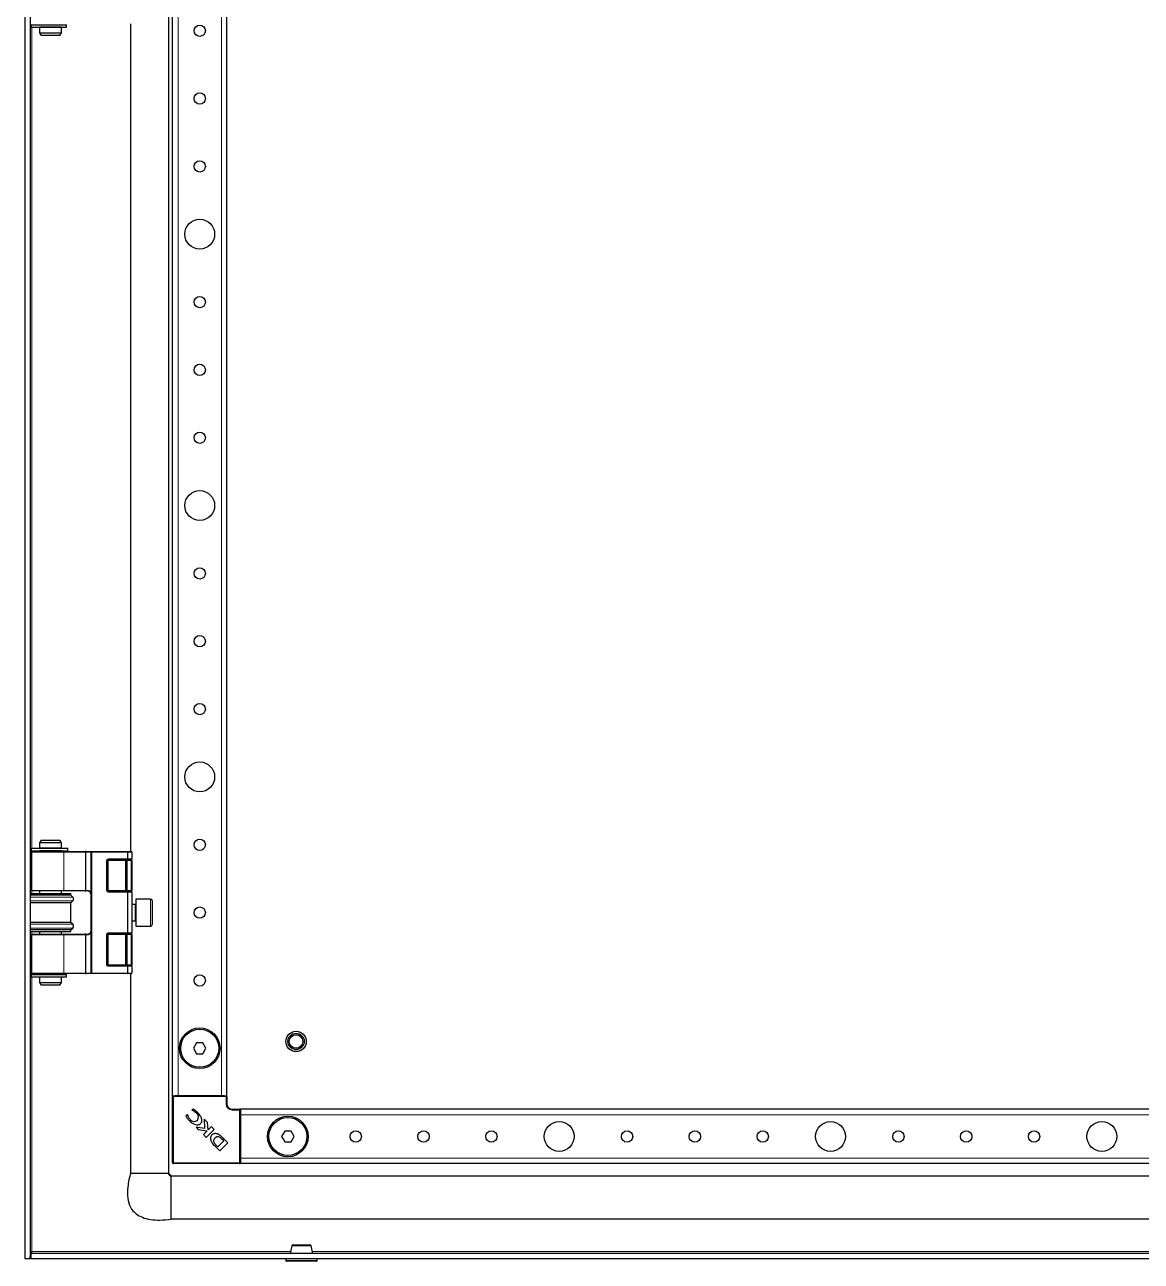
# Model space of a CAD drawing. Header units: millimetres. Extents: x -1565 to 3390, y -1390 to 1219.
# Drawn here: x -1219.4 to -807.9, y -899.7 to -444 of the extents above; entities that cross this region are included whole.
import ezdxf

# ---------------------------------------------------------------- set-up
doc = ezdxf.new("R2010")
doc.units = ezdxf.units.MM

msp = doc.modelspace()

# ---------------------------------------------------------------- linework, layer by layer
at = {"color": 7, "linetype": 'Continuous', "lineweight": 25}
for p, q in [((-1219.44, 456.28), (-1219.44, -898.72)), ((-1217.44, 456.28), (-1217.44, -898.72)), ((-1166.44, 424.78), (-1166.44, -867.22)), ((-1164.94, -838.72), (-1164.94, 396.28)), ((-1144.94, -838.72), (-1144.94, 396.28)), ((-1217.09, -444.02), (-1217.09, -444.92)), ((-1217.09, -444.02), (-1204.1, -444.02)), ((-1217.09, -444.92), (-1204.1, -444.92)), ((-1213.94, -444.97), (-1213.94, -446.97)), ((-1205.94, -444.97), (-1213.94, -444.97)), ((-1213.44, -444.92), (-1213.44, -444.97)), ((-1206.44, -444.97), (-1206.44, -444.92)), ((-1205.94, -446.97), (-1205.94, -444.97)), ((-1204.1, -444.02), (-1204.02, -444.02)), ((-1204.1, -444.92), (-1204.02, -444.92)), ((-1204.02, -444.92), (-1204.02, -444.02)), ((-1204.02, -444.02), (-1204, -444.02)), ((-1204.02, -444.92), (-1204, -444.92)), ((-1204, -444.92), (-1204, -444.02)), ((-1180.44, -443.72), (-1180.44, -748.72)), ((-1213.94, -446.97), (-1213.36, -447.97)), ((-1213.94, -446.97), (-1205.94, -446.97)), ((-1206.52, -447.97), (-1213.36, -447.97)), ((-1206.52, -447.97), (-1205.94, -446.97)), ((-1213.36, -744.47), (-1213.94, -745.47)), ((-1213.94, -745.47), (-1213.94, -747.47)), ((-1210.47, -745.47), (-1213.94, -745.47)), ((-1213.36, -744.47), (-1210.39, -744.47)), ((-1205.94, -745.47), (-1210.47, -745.47)), ((-1210.39, -744.47), (-1206.52, -744.47)), ((-1205.94, -745.47), (-1206.52, -744.47)), ((-1205.94, -747.47), (-1205.94, -745.47)), ((-1217.09, -747.52), (-1217.09, -748.42)), ((-1217.09, -747.52), (-1203.62, -747.52)), ((-1217.09, -748.42), (-1203.62, -748.42)), ((-1216.94, -748.92), (-1216.94, -763.02)), ((-1216.74, -748.72), (-1205.13, -748.72)), ((-1205.94, -747.47), (-1213.94, -747.47)), ((-1213.94, -748.47), (-1213.94, -748.72)), ((-1205.94, -748.47), (-1213.94, -748.47)), ((-1213.44, -747.47), (-1213.44, -747.52)), ((-1213.44, -748.42), (-1213.44, -748.47)), ((-1206.44, -747.52), (-1206.44, -747.47)), ((-1206.44, -748.47), (-1206.44, -748.42)), ((-1205.94, -748.72), (-1205.94, -748.47)), ((-1205.13, -748.72), (-1197.24, -748.72)), ((-1203.62, -747.52), (-1203.57, -747.52)), ((-1203.62, -748.42), (-1203.57, -748.42)), ((-1203.57, -748.42), (-1203.57, -747.52)), ((-1196.96, -748.72), (-1197.24, -748.72)), ((-1196.96, -748.72), (-1194.74, -748.72)), ((-1194.94, -793.52), (-1194.94, -748.92)), ((-1194.74, -748.72), (-1181.52, -748.72)), ((-1181.56, -751.72), (-1188.64, -751.72)), ((-1180.24, -751.72), (-1181.56, -751.72)), ((-1181.52, -748.72), (-1180.14, -748.72)), ((-1181.44, -751.42), (-1181.44, -748.92)), ((-1179.94, -748.92), (-1179.94, -751.42)), ((-1179.94, -752.02), (-1179.94, -751.42)), ((-1188.94, -752.02), (-1188.94, -763.12)), ((-1181.94, -752.02), (-1181.94, -763.12)), ((-1179.94, -752.02), (-1179.94, -763.12)), ((-1217.44, -764.22), (-1202.44, -764.22)), ((-1202.44, -764.82), (-1217.44, -764.82)), ((-1205.13, -763.22), (-1216.74, -763.22)), ((-1213.94, -763.22), (-1213.94, -764.22)), ((-1205.94, -764.22), (-1205.94, -763.22)), ((-1197.24, -763.22), (-1205.13, -763.22)), ((-1202.44, -764.82), (-1202.44, -764.22)), ((-1201.74, -765.5), (-1202.44, -764.82)), ((-1197.24, -763.22), (-1196.96, -763.22)), ((-1196.44, -763.22), (-1196.96, -763.22)), ((-1188.64, -763.42), (-1181.56, -763.42)), ((-1181.56, -763.42), (-1180.24, -763.42)), ((-1181.44, -778.72), (-1181.44, -763.72)), ((-1179.94, -763.72), (-1179.94, -763.12)), ((-1179.94, -763.72), (-1179.94, -778.72)), ((-1202.44, -767.62), (-1217.44, -767.62)), ((-1202.44, -767.62), (-1201.74, -766.93)), ((-1202.44, -774.82), (-1202.44, -767.62)), ((-1178.69, -768.22), (-1179.94, -768.22)), ((-1173.04, -766.22), (-1178.44, -766.22)), ((-1178.44, -766.22), (-1178.44, -771.22)), ((-1172.44, -766.82), (-1172.44, -771.22)), ((-1179.94, -774.22), (-1178.69, -774.22)), ((-1178.44, -771.22), (-1178.44, -776.22)), ((-1172.44, -771.22), (-1172.44, -775.62)), ((-1202.44, -774.82), (-1217.44, -774.82)), ((-1202.44, -777.62), (-1217.44, -777.62)), ((-1217.44, -778.22), (-1202.44, -778.22)), ((-1216.74, -779.22), (-1205.13, -779.22)), ((-1213.94, -778.22), (-1213.94, -779.22)), ((-1205.94, -779.22), (-1205.94, -778.22)), ((-1205.13, -779.22), (-1197.24, -779.22)), ((-1201.74, -775.5), (-1202.44, -774.82)), ((-1202.44, -777.62), (-1201.74, -776.93)), ((-1202.44, -778.22), (-1202.44, -777.62)), ((-1196.96, -779.22), (-1197.24, -779.22)), ((-1196.96, -779.22), (-1196.44, -779.22)), ((-1181.56, -779.02), (-1188.64, -779.02)), ((-1180.24, -779.02), (-1181.56, -779.02)), ((-1179.94, -779.32), (-1179.94, -778.72)), ((-1178.44, -776.22), (-1173.04, -776.22)), ((-1216.94, -779.42), (-1216.94, -793.52)), ((-1188.94, -779.32), (-1188.94, -790.42)), ((-1181.94, -779.32), (-1181.94, -790.42)), ((-1179.94, -779.32), (-1179.94, -790.42)), ((-1188.64, -790.72), (-1181.56, -790.72)), ((-1181.56, -790.72), (-1180.24, -790.72)), ((-1181.44, -793.52), (-1181.44, -791.02)), ((-1179.94, -791.02), (-1179.94, -790.42)), ((-1179.94, -791.02), (-1179.94, -793.52)), ((-1217.09, -794.02), (-1217.09, -794.92)), ((-1217.09, -794.02), (-1204.1, -794.02)), ((-1217.09, -794.92), (-1204.1, -794.92)), ((-1205.13, -793.72), (-1216.74, -793.72)), ((-1213.94, -793.72), (-1213.94, -793.97)), ((-1205.94, -793.97), (-1213.94, -793.97)), ((-1213.94, -794.97), (-1213.94, -796.97)), ((-1205.94, -794.97), (-1213.94, -794.97)), ((-1213.94, -796.97), (-1213.36, -797.97)), ((-1213.94, -796.97), (-1205.94, -796.97)), ((-1213.44, -793.97), (-1213.44, -794.02)), ((-1213.44, -794.92), (-1213.44, -794.97)), ((-1206.52, -797.97), (-1205.94, -796.97)), ((-1206.44, -794.02), (-1206.44, -793.97)), ((-1206.44, -794.97), (-1206.44, -794.92)), ((-1205.94, -793.97), (-1205.94, -793.72)), ((-1205.94, -796.97), (-1205.94, -794.97)), ((-1197.24, -793.72), (-1205.13, -793.72)), ((-1204.1, -794.02), (-1204.02, -794.02)), ((-1204.1, -794.92), (-1204.02, -794.92)), ((-1204.02, -794.92), (-1204.02, -794.02)), ((-1204.02, -794.02), (-1204, -794.02)), ((-1204.02, -794.92), (-1204, -794.92)), ((-1204, -794.92), (-1204, -794.02)), ((-1197.24, -793.72), (-1196.96, -793.72)), ((-1194.74, -793.72), (-1196.96, -793.72)), ((-1181.52, -793.72), (-1194.74, -793.72)), ((-1180.14, -793.72), (-1181.52, -793.72)), ((-1180.44, -793.72), (-1180.44, -867.22)), ((-1206.52, -797.97), (-1213.36, -797.97)), ((-1156.09, -819.22), (-1157.25, -821.22)), ((-1153.78, -819.22), (-1156.09, -819.22)), ((-1152.63, -821.22), (-1153.78, -819.22)), ((-1157.25, -821.22), (-1156.09, -823.22)), ((-1156.09, -823.22), (-1153.78, -823.22)), ((-1153.78, -823.22), (-1152.63, -821.22)), ((-1164.64, -838.72), (-1164.94, -838.72)), ((-1164.94, -863.42), (-1164.94, -839.02)), ((-1164.64, -838.72), (-1163.99, -838.72)), ((-1162.94, -838.72), (-1163.99, -838.72)), ((-1146.94, -838.72), (-1162.94, -838.72)), ((-1145.89, -838.72), (-1146.94, -838.72)), ((-1145.89, -838.72), (-1145.24, -838.72)), ((-1144.94, -838.72), (-1145.24, -838.72)), ((-1144.94, -839.02), (-1144.94, -841.72)), ((-1159.39, -845.78), (-1160.08, -846.11)), ((-1159.26, -845.92), (-1159.39, -845.78)), ((-1157.31, -843.72), (-1157.82, -843.97)), ((-1157.82, -843.97), (-1157.71, -844.08)), ((-1153.35, -847.35), (-1153.17, -850.82)), ((-1152.07, -848.63), (-1153.35, -847.35)), ((-1142.94, -843.72), (-1140.24, -843.72)), ((-559.94, -843.72), (-1139.94, -843.72)), ((-1139.94, -843.72), (-1139.94, -844.02)), ((-1139.94, -844.02), (-1139.94, -844.66)), ((-1139.94, -844.66), (-1139.94, -845.72)), ((-1139.94, -845.72), (-1139.94, -861.72)), ((-1156.27, -850.35), (-1155.47, -851.14)), ((-1153.17, -850.82), (-1156.27, -850.35)), ((-1155.47, -851.14), (-1152.21, -851.63)), ((-1152.21, -851.63), (-1153.6, -853.02)), ((-1152.55, -854.07), (-1149.59, -851.11)), ((-1151.89, -851.29), (-1152.07, -848.63)), ((-1150.65, -850.05), (-1151.89, -851.29)), ((-1149.59, -851.11), (-1150.65, -850.05)), ((-1123.59, -851.72), (-1124.75, -853.72)), ((-1121.28, -851.72), (-1123.59, -851.72)), ((-1120.13, -853.72), (-1121.28, -851.72)), ((-1153.6, -853.02), (-1152.55, -854.07)), ((-1148.25, -857.55), (-1146.07, -855.37)), ((-1147.55, -859.07), (-1144.59, -856.11)), ((-1146.07, -855.37), (-1146.75, -854.71)), ((-1146.48, -854.22), (-1146.49, -854.2)), ((-1144.59, -856.11), (-1146.48, -854.22)), ((-1124.75, -853.72), (-1123.59, -855.72)), ((-1123.59, -855.72), (-1121.28, -855.72)), ((-1121.28, -855.72), (-1120.13, -853.72)), ((-1149.54, -857.08), (-1147.55, -859.07)), ((-1148.99, -856.83), (-1148.25, -857.55)), ((-1140.24, -863.72), (-1164.64, -863.72)), ((-1139.94, -861.72), (-1139.94, -862.77)), ((-1139.94, -862.77), (-1139.94, -863.42)), ((-1139.94, -863.42), (-1139.94, -863.72)), ((-559.94, -863.72), (-1139.94, -863.72)), ((-1165.44, -868.22), (-559.34, -868.22)), ((-432.44, -884.22), (-1165.44, -884.22)), ((-1217.14, -896.72), (-426.74, -896.72)), ((-1217.14, -896.72), (-1217.14, -898.72)), ((-1217.04, -896.72), (-1216.84, -896.12)), ((-1219.44, -898.72), (-1217.44, -898.72)), ((-1217.14, -898.72), (-426.74, -898.72)), ((-1123.19, -898.72), (-1123.19, -899.47)), ((-1120.45, -899.72), (-1122.94, -899.72)), ((-1111.94, -899.72), (-1120.45, -899.72)), ((-1111.69, -899.47), (-1111.69, -898.72))]:
    msp.add_line(p, q, dxfattribs=at)
at = {"color": 8, "linetype": 'Continuous', "lineweight": 18}
for p, q in [((-1162.94, -838.72), (-1162.94, 396.28)), ((-1146.94, -838.72), (-1146.94, 396.28)), ((-1216.84, -747.52), (-1216.84, -444.92)), ((-1204.1, -444.02), (-1204.1, -444.92)), ((-1204.99, -748.92), (-1216.94, -748.92)), ((-1216.84, -748.74), (-1216.84, -748.42)), ((-1204.99, -748.92), (-1204.99, -763.02)), ((-1197.1, -748.92), (-1204.99, -748.92)), ((-1203.62, -747.52), (-1203.62, -748.42)), ((-1197.1, -763.02), (-1197.1, -748.92)), ((-1196.96, -748.92), (-1197.1, -748.92)), ((-1196.96, -748.92), (-1196.96, -748.72)), ((-1196.96, -748.92), (-1196.96, -763.02)), ((-1194.94, -748.92), (-1196.96, -748.92)), ((-1194.94, -748.92), (-1194.74, -748.92)), ((-1194.74, -748.72), (-1194.74, -748.92)), ((-1194.74, -748.92), (-1194.74, -793.52)), ((-1181.44, -748.92), (-1194.74, -748.92)), ((-1188.64, -751.42), (-1181.44, -751.42)), ((-1188.64, -751.42), (-1188.64, -751.72)), ((-1188.64, -751.72), (-1188.64, -752.02)), ((-1182.24, -751.72), (-1182.24, -752.02)), ((-1181.64, -751.72), (-1181.64, -752.02)), ((-1179.94, -748.92), (-1181.44, -748.92)), ((-1181.44, -751.42), (-1179.94, -751.42)), ((-1180.24, -751.72), (-1180.24, -752.02)), ((-1189.24, -763.12), (-1189.24, -752.02)), ((-1189.24, -752.02), (-1188.94, -752.02)), ((-1188.94, -752.02), (-1188.64, -752.02)), ((-1182.24, -752.02), (-1188.64, -752.02)), ((-1188.64, -752.02), (-1188.64, -763.12)), ((-1182.24, -752.02), (-1181.94, -752.02)), ((-1182.24, -763.12), (-1182.24, -752.02)), ((-1181.94, -752.02), (-1181.64, -752.02)), ((-1180.24, -752.02), (-1181.64, -752.02)), ((-1181.64, -752.02), (-1181.64, -763.12)), ((-1179.94, -752.02), (-1180.24, -752.02)), ((-1180.24, -763.12), (-1180.24, -752.02)), ((-1201.74, -765.5), (-1217.44, -765.5)), ((-1216.94, -763.02), (-1204.99, -763.02)), ((-1216.84, -764.22), (-1216.84, -763.19)), ((-1204.99, -763.02), (-1197.1, -763.02)), ((-1196.96, -763.02), (-1197.1, -763.02)), ((-1196.96, -763.22), (-1196.96, -763.02)), ((-1196.96, -763.02), (-1196.44, -763.02)), ((-1196.44, -763.22), (-1196.44, -763.02)), ((-1188.94, -763.12), (-1189.24, -763.12)), ((-1188.64, -763.12), (-1188.94, -763.12)), ((-1188.64, -763.12), (-1182.24, -763.12)), ((-1188.64, -763.12), (-1188.64, -763.42)), ((-1188.64, -763.42), (-1188.64, -763.72)), ((-1181.44, -763.72), (-1188.64, -763.72)), ((-1182.24, -763.12), (-1182.24, -763.42)), ((-1181.94, -763.12), (-1182.24, -763.12)), ((-1181.64, -763.12), (-1181.94, -763.12)), ((-1181.64, -763.12), (-1180.24, -763.12)), ((-1181.64, -763.12), (-1181.64, -763.42)), ((-1179.94, -763.72), (-1181.44, -763.72)), ((-1180.24, -763.12), (-1180.24, -763.42)), ((-1180.24, -763.12), (-1179.94, -763.12)), ((-1201.74, -766.93), (-1217.44, -766.93)), ((-1178.69, -774.22), (-1178.69, -768.22)), ((-1173.04, -771.22), (-1173.04, -766.22)), ((-1173.04, -776.22), (-1173.04, -771.22)), ((-1201.74, -775.5), (-1217.44, -775.5)), ((-1201.74, -776.93), (-1217.44, -776.93)), ((-1216.84, -779.24), (-1216.84, -778.22)), ((-1196.96, -779.42), (-1196.96, -779.22)), ((-1196.44, -779.42), (-1196.44, -779.22)), ((-1188.64, -778.72), (-1181.44, -778.72)), ((-1188.64, -779.02), (-1188.64, -778.72)), ((-1188.64, -779.02), (-1188.64, -779.32)), ((-1182.24, -779.02), (-1182.24, -779.32)), ((-1181.64, -779.32), (-1181.64, -779.02)), ((-1181.44, -778.72), (-1179.94, -778.72)), ((-1180.24, -779.32), (-1180.24, -779.02)), ((-1204.99, -779.42), (-1216.94, -779.42)), ((-1204.99, -779.42), (-1204.99, -793.52)), ((-1197.1, -779.42), (-1204.99, -779.42)), ((-1197.1, -793.52), (-1197.1, -779.42)), ((-1197.1, -779.42), (-1196.96, -779.42)), ((-1196.96, -779.42), (-1196.96, -793.52)), ((-1196.44, -779.42), (-1196.96, -779.42)), ((-1189.24, -790.42), (-1189.24, -779.32)), ((-1189.24, -779.32), (-1188.94, -779.32)), ((-1188.94, -779.32), (-1188.64, -779.32)), ((-1182.24, -779.32), (-1188.64, -779.32)), ((-1188.64, -779.32), (-1188.64, -790.42)), ((-1182.24, -779.32), (-1181.94, -779.32)), ((-1182.24, -790.42), (-1182.24, -779.32)), ((-1181.94, -779.32), (-1181.64, -779.32)), ((-1180.24, -779.32), (-1181.64, -779.32)), ((-1181.64, -779.32), (-1181.64, -790.42)), ((-1180.24, -779.32), (-1179.94, -779.32)), ((-1180.24, -790.42), (-1180.24, -779.32)), ((-1189.24, -790.42), (-1188.94, -790.42)), ((-1188.94, -790.42), (-1188.64, -790.42)), ((-1188.64, -790.42), (-1182.24, -790.42)), ((-1188.64, -790.42), (-1188.64, -790.72)), ((-1188.64, -791.02), (-1188.64, -790.72)), ((-1181.44, -791.02), (-1188.64, -791.02)), ((-1182.24, -790.42), (-1182.24, -790.72)), ((-1182.24, -790.42), (-1181.94, -790.42)), ((-1181.94, -790.42), (-1181.64, -790.42)), ((-1181.64, -790.72), (-1181.64, -790.42)), ((-1181.64, -790.42), (-1180.24, -790.42)), ((-1179.94, -791.02), (-1181.44, -791.02)), ((-1180.24, -790.72), (-1180.24, -790.42)), ((-1180.24, -790.42), (-1179.94, -790.42)), ((-1216.94, -793.52), (-1204.99, -793.52)), ((-1216.84, -794.02), (-1216.84, -793.69)), ((-1216.84, -896.12), (-1216.84, -794.92)), ((-1204.99, -793.52), (-1197.1, -793.52)), ((-1204.1, -794.02), (-1204.1, -794.92)), ((-1197.1, -793.52), (-1196.96, -793.52)), ((-1196.96, -793.72), (-1196.96, -793.52)), ((-1196.96, -793.52), (-1194.94, -793.52)), ((-1194.74, -793.52), (-1194.94, -793.52)), ((-1194.74, -793.52), (-1181.44, -793.52)), ((-1194.74, -793.52), (-1194.74, -793.72)), ((-1181.44, -793.52), (-1179.94, -793.52)), ((-1164.94, -839.02), (-1164.64, -839.02)), ((-1164.64, -838.72), (-1164.64, -839.02)), ((-1164.64, -839.02), (-1164.64, -863.42)), ((-1145.24, -839.02), (-1164.64, -839.02)), ((-1145.24, -838.72), (-1145.24, -839.02)), ((-1145.24, -841.72), (-1145.24, -839.02)), ((-1145.24, -839.02), (-1144.94, -839.02)), ((-1144.94, -841.72), (-1145.24, -841.72)), ((-1142.94, -843.72), (-1142.94, -844.02)), ((-1140.24, -844.02), (-1142.94, -844.02)), ((-1140.24, -843.72), (-1140.24, -844.02)), ((-1140.24, -863.42), (-1140.24, -844.02)), ((-1140.24, -844.02), (-1139.94, -844.02)), ((-559.94, -845.72), (-1139.94, -845.72)), ((-1164.64, -863.42), (-1164.94, -863.42)), ((-1164.64, -863.42), (-1140.24, -863.42)), ((-1164.64, -863.42), (-1164.64, -863.72)), ((-1140.24, -863.42), (-1140.24, -863.72)), ((-1140.24, -863.42), (-1139.94, -863.42)), ((-559.94, -861.72), (-1139.94, -861.72)), ((-1121.41, -896.12), (-1216.84, -896.12)), ((-530.41, -896.12), (-1113.47, -896.12)), ((-1123.19, -899.47), (-1120.58, -899.47)), ((-1120.58, -899.47), (-1111.69, -899.47))]:
    msp.add_line(p, q, dxfattribs=at)
at = {"color": 7, "linetype": 'Continuous', "lineweight": 25}
for centre, radius in [((-1154.94, -446.22), 2.1), ((-1154.94, -471.22), 2.1), ((-1154.94, -496.22), 2.1), ((-1154.94, -521.22), 5.5), ((-1154.94, -546.22), 2.1), ((-1154.94, -571.22), 2.1), ((-1154.94, -596.22), 2.1), ((-1154.94, -621.22), 5.5), ((-1154.94, -646.22), 2.1), ((-1154.94, -671.22), 2.1), ((-1154.94, -696.22), 2.1), ((-1154.94, -721.22), 5.5), ((-1154.94, -746.22), 2.1), ((-1154.94, -771.22), 2.1), ((-1154.94, -796.22), 2.1), ((-1154.94, -821.22), 7.5), ((-1154.94, -821.22), 7), ((-1119.44, -818.72), 3.75), ((-1119.44, -818.72), 3), ((-1119.44, -818.72), 2.5), ((-1122.44, -853.72), 7.5), ((-1122.44, -853.72), 7), ((-1097.44, -853.72), 2.1), ((-1072.44, -853.72), 2.1), ((-1047.44, -853.72), 2.1), ((-1022.44, -853.72), 5.5), ((-997.44, -853.72), 2.1), ((-972.44, -853.72), 2.1), ((-947.44, -853.72), 2.1), ((-922.44, -853.72), 5.5), ((-897.44, -853.72), 2.1), ((-872.44, -853.72), 2.1), ((-847.44, -853.72), 2.1), ((-822.44, -853.72), 5.5)]:
    msp.add_circle(centre, radius, dxfattribs=at)
for centre, radius, start, end in [((-1216.74, -748.92), 0.2, 90, 180), ((-1194.74, -748.92), 0.2, 90, 180), ((-1188.64, -752.02), 0.3, 90, 180), ((-1181.64, -752.02), 0.3, 90, 180), ((-1180.24, -751.42), 0.3, 270, 0), ((-1180.14, -748.92), 0.2, 0, 90), ((-1216.74, -763.02), 0.2, 180, 270), ((-1202.44, -766.22), 1, 314.427, 45.573), ((-1196.44, -764.72), 1.5, 0, 90), ((-1188.64, -763.12), 0.3, 180, 270), ((-1181.64, -763.12), 0.3, 180, 270), ((-1180.24, -763.72), 0.3, 0, 90), ((-1178.69, -767.97), 0.25, 270, 0), ((-1173.04, -766.82), 0.6, 360, 90), ((-1178.69, -774.47), 0.25, 0, 90), ((-1216.74, -779.42), 0.2, 90, 180), ((-1202.44, -776.22), 1, 314.427, 45.573), ((-1196.44, -777.72), 1.5, 270, 0), ((-1188.64, -779.32), 0.3, 90, 180), ((-1181.64, -779.32), 0.3, 90, 180), ((-1180.24, -778.72), 0.3, 270, 0), ((-1173.04, -775.62), 0.6, 270, 0), ((-1188.64, -790.42), 0.3, 180, 270), ((-1181.64, -790.42), 0.3, 180, 270), ((-1180.24, -791.02), 0.3, 0, 90), ((-1216.74, -793.52), 0.2, 180, 270), ((-1194.74, -793.52), 0.2, 180, 270), ((-1180.14, -793.52), 0.2, 270, 0), ((-1164.64, -839.02), 0.3, 90, 180), ((-1145.24, -839.02), 0.3, 0, 90), ((-1142.94, -841.72), 2, 180, 270), ((-1156.94, -846.21), 1.97, 218.454, 305.887), ((-1157.34, -846.64), 1.94, 323.3097, 52.3464), ((-1140.24, -844.02), 0.3, 0, 90), ((-1146.33, -853.42), 4.87, 200.3445, 228.7777), ((-1144.52, -852.64), 6.12, 216.9888, 223.0744), ((-1164.64, -863.42), 0.3, 180, 270), ((-1140.24, -863.42), 0.3, 270, 0), ((-1120.55, -894.22), 0.5, 89.9637, 164.834), ((-1114.33, -894.22), 0.5, 15.2465, 90.046), ((-1122.94, -899.47), 0.25, 180, 270), ((-1111.94, -899.47), 0.25, 270, 0)]:
    msp.add_arc(centre, radius, start, end, dxfattribs=at)
at = {"color": 8, "linetype": 'Continuous', "lineweight": 18}
for centre, radius, start, end in [((-1205.17, -748.89), 0.179, 351.9505, 78.5782), ((-1197.28, -748.89), 0.179, 351.9505, 78.5782), ((-1188.64, -752.02), 0.6, 90, 180), ((-1205.17, -763.04), 0.179, 281.4218, 8.0495), ((-1197.28, -763.04), 0.179, 281.4218, 8.0495), ((-1196.44, -764.72), 1.7, 28.0725, 90), ((-1188.64, -763.12), 0.6, 180, 270), ((-1205.17, -779.39), 0.179, 351.9505, 78.5782), ((-1197.28, -779.39), 0.179, 351.9505, 78.5782), ((-1196.44, -777.72), 1.7, 270, 331.9275), ((-1188.64, -779.32), 0.6, 90, 180), ((-1188.64, -790.42), 0.6, 180, 270), ((-1205.17, -793.54), 0.179, 281.4218, 8.0495), ((-1197.28, -793.54), 0.179, 281.4218, 8.0495), ((-1142.94, -841.72), 2.3, 180, 270)]:
    msp.add_arc(centre, radius, start, end, dxfattribs=at)
at = {"color": 7, "linetype": 'Continuous', "lineweight": 25}
for centre, major_axis, start_param, end_param in [((-1181.56, -751.42), (0, 0.3), 3.141593, 4.712389), ((-1181.52, -748.92), (0, 0.2), 4.712389, 6.283185), ((-1181.56, -763.72), (0, 0.3), 4.712389, 6.283185), ((-1181.56, -778.72), (0, 0.3), 3.141593, 4.712389), ((-1181.56, -791.02), (0, 0.3), 4.712389, 6.283185), ((-1181.52, -793.52), (0, 0.2), 3.141593, 4.712389)]:
    msp.add_ellipse(centre, major_axis=major_axis, ratio=0.414214, start_param=start_param, end_param=end_param, dxfattribs=at)
for points, knots in [([(-1160.08, -846.11), (-1159.9, -846.45), (-1159.56, -847.08), (-1159.07, -847.61), (-1158.85, -847.85)], [0, 0, 0, 0, 0.5368, 1, 1, 1, 1]), ([(-1158.49, -847.43), (-1158.7, -847.17), (-1159.08, -846.72), (-1159.2, -846.16), (-1159.26, -845.92)], [0, 0, 0, 0, 0.579608, 1, 1, 1, 1]), ([(-1157.71, -844.08), (-1157.4, -844.22), (-1156.83, -844.48), (-1156.37, -844.91), (-1156.16, -845.11)], [0, 0, 0, 0, 0.5476433, 1, 1, 1, 1]), ([(-1155.8, -844.82), (-1156.07, -844.58), (-1156.53, -844.15), (-1157.08, -843.85), (-1157.31, -843.72)], [0, 0, 0, 0, 0.5776526, 1, 1, 1, 1]), ([(-1154.68, -849.05), (-1154.54, -848.89), (-1154.26, -848.55), (-1154.09, -847.86), (-1154.22, -846.98), (-1154.79, -845.91), (-1155.43, -845.22), (-1155.8, -844.82)], [0, 0, 0, 0, 0.130532, 0.266031, 0.423997, 0.666819, 1, 1, 1, 1]), ([(-1158.85, -847.85), (-1158.47, -848.18), (-1157.78, -848.79), (-1156.61, -849.34), (-1155.67, -849.48), (-1155.02, -849.33), (-1154.79, -849.14), (-1154.68, -849.05)], [0, 0, 0, 0, 0.315674, 0.58952, 0.813199, 0.909026, 1, 1, 1, 1]), ([(-1147.82, -853.07), (-1148.03, -852.96), (-1148.42, -852.75), (-1149.05, -852.64), (-1149.64, -852.67), (-1150.18, -852.87), (-1150.61, -853.23), (-1150.91, -853.75), (-1151.02, -854.4), (-1150.94, -854.86), (-1150.89, -855.11)], [0, 0, 0, 0, 0.138091, 0.265455, 0.384013, 0.496103, 0.605759, 0.71979, 0.847662, 1, 1, 1, 1]), ([(-1149.32, -854.34), (-1149.41, -854.44), (-1149.58, -854.61), (-1149.76, -854.89), (-1149.85, -855.16), (-1149.85, -855.49), (-1149.7, -855.89), (-1149.51, -856.17), (-1149.41, -856.33)], [0, 0, 0, 0, 0.176808, 0.319231, 0.43938, 0.552395, 0.749205, 1, 1, 1, 1]), ([(-1146.75, -854.71), (-1146.95, -854.52), (-1147.31, -854.17), (-1147.85, -853.84), (-1148.3, -853.78), (-1148.64, -853.85), (-1149, -854.04), (-1149.21, -854.23), (-1149.32, -854.34)], [0, 0, 0, 0, 0.274676, 0.503042, 0.607381, 0.716579, 0.843412, 1, 1, 1, 1]), ([(-1146.98, -853.75), (-1147.13, -853.61), (-1147.4, -853.37), (-1147.69, -853.16), (-1147.82, -853.07)], [0, 0, 0, 0, 0.5518299, 1, 1, 1, 1]), ([(-1146.49, -854.2), (-1146.57, -854.13), (-1146.73, -853.97), (-1146.9, -853.82), (-1146.98, -853.75)], [0, 0, 0, 0, 0.486421, 1, 1, 1, 1]), ([(-1180.44, -867.22), (-1180.85, -868.9), (-1181.58, -871.94), (-1181.67, -876.25), (-1180.7, -879.8), (-1178.65, -882.25), (-1176.01, -883.68), (-1172.99, -884.42), (-1169.39, -884.62), (-1166.82, -884.36), (-1165.44, -884.22)], [0, 0, 0, 0, 0.176067, 0.318225, 0.435596, 0.543482, 0.633889, 0.737152, 0.858183, 1, 1, 1, 1]), ([(-1167.42, -867.22), (-1167.12, -867.22), (-1166.67, -867.22), (-1166.58, -867.22), (-1166.55, -867.22)], [0, 0, 0, 0, 0.6491387, 1, 1, 1, 1]), ([(-1165.44, -868.38), (-1165.54, -868.37), (-1165.68, -868.35), (-1165.83, -868.28), (-1165.92, -868.22), (-1165.97, -868.16), (-1166.01, -868.08), (-1166.04, -868.01), (-1166.11, -867.84), (-1166.28, -867.76), (-1166.43, -867.53), (-1166.46, -867.33), (-1166.48, -867.22)], [0, 0, 0, 0, 0.146823, 0.202041, 0.247643, 0.28691, 0.323569, 0.360785, 0.40083, 0.628513, 0.79432, 1, 1, 1, 1]), ([(-1165.44, -868.22), (-1165.66, -868.07), (-1166.07, -867.8), (-1166.32, -867.4), (-1166.44, -867.22)], [0, 0, 0, 0, 0.556114, 1, 1, 1, 1]), ([(-1165.44, -884.22), (-1165.44, -884.19), (-1165.44, -884.12), (-1165.44, -883.48), (-1165.44, -882.02), (-1165.44, -879.83), (-1165.44, -877.82), (-1165.44, -876.22), (-1165.44, -874.61), (-1165.44, -872.61), (-1165.44, -870.43), (-1165.44, -868.92), (-1165.44, -868.52), (-1165.44, -868.38)], [0, 0, 0, 0, 0.069165, 0.1363, 0.267291, 0.398282, 0.465417, 0.534583, 0.603748, 0.670883, 0.801874, 0.932865, 1, 1, 1, 1]), ([(-1217.44, -898.72), (-1217.41, -898.28), (-1217.38, -897.72), (-1217.18, -897.16), (-1217.14, -897.04)], [0, 0, 0, 0, 0.773459, 1, 1, 1, 1]), ([(-1121.03, -894.07), (-1121.22, -894.81), (-1121.44, -895.67), (-1121.46, -896.59), (-1121.46, -896.72)], [0, 0, 0, 0, 0.8581504, 1, 1, 1, 1]), ([(-1120.51, -893.72), (-1120.52, -893.72), (-1120.57, -893.72), (-1120.29, -893.72), (-1119.77, -893.72), (-1119.05, -893.72), (-1118.2, -893.72), (-1117.13, -893.72), (-1116.11, -893.72), (-1115.22, -893.72), (-1114.61, -893.72), (-1114.32, -893.72), (-1114.36, -893.72), (-1114.37, -893.72)], [0, 0, 0, 0, 0.03384, 0.141254, 0.248698, 0.315774, 0.423314, 0.530846, 0.63821, 0.745706, 0.853372, 0.960917, 1, 1, 1, 1]), ([(-1113.42, -896.72), (-1113.42, -896.59), (-1113.44, -895.67), (-1113.66, -894.81), (-1113.85, -894.07)], [0, 0, 0, 0, 0.14185, 1, 1, 1, 1])]:
    msp.add_open_spline(points, degree=3, knots=knots, dxfattribs=at)
for points in [[(-1180.44, -867.22), (-1180.4, -867.22), (-1180.31, -867.22), (-1179.74, -867.22), (-1179.46, -867.22)], [(-1179.46, -867.22), (-1179.13, -867.22), (-1178.47, -867.22), (-1177.49, -867.22), (-1177.01, -867.22)], [(-1177.01, -867.22), (-1176.45, -867.22), (-1175.32, -867.22), (-1174.07, -867.22), (-1173.44, -867.22)], [(-1173.44, -867.22), (-1172.81, -867.22), (-1171.56, -867.22), (-1170.43, -867.22), (-1169.87, -867.22)], [(-1169.87, -867.22), (-1169.38, -867.22), (-1168.41, -867.22), (-1167.75, -867.22), (-1167.42, -867.22)], [(-1216.84, -896.12), (-1216.86, -896.2), (-1216.91, -896.35), (-1216.99, -896.55), (-1217.06, -896.69), (-1217.11, -896.71), (-1217.14, -896.72)]]:
    msp.add_open_spline(points, degree=3, dxfattribs=at)
at = {"color": 8, "linetype": 'Continuous', "lineweight": 18}
msp.add_open_spline([(-1113.89, -894.09), (-1113.88, -894.09), (-1113.83, -894.09), (-1114.17, -894.09), (-1114.88, -894.09), (-1115.9, -894.09), (-1117.09, -894.09), (-1118.31, -894.09), (-1119.3, -894.09), (-1120.13, -894.09), (-1120.73, -894.09), (-1121.06, -894.09), (-1121, -894.09), (-1120.99, -894.09)], degree=3, knots=[0, 0, 0, 0, 0.038891, 0.14638, 0.253973, 0.361383, 0.468681, 0.576165, 0.683665, 0.750707, 0.858068, 0.965424, 1, 1, 1, 1], dxfattribs=at)

doc.saveas('drawing.dxf')
